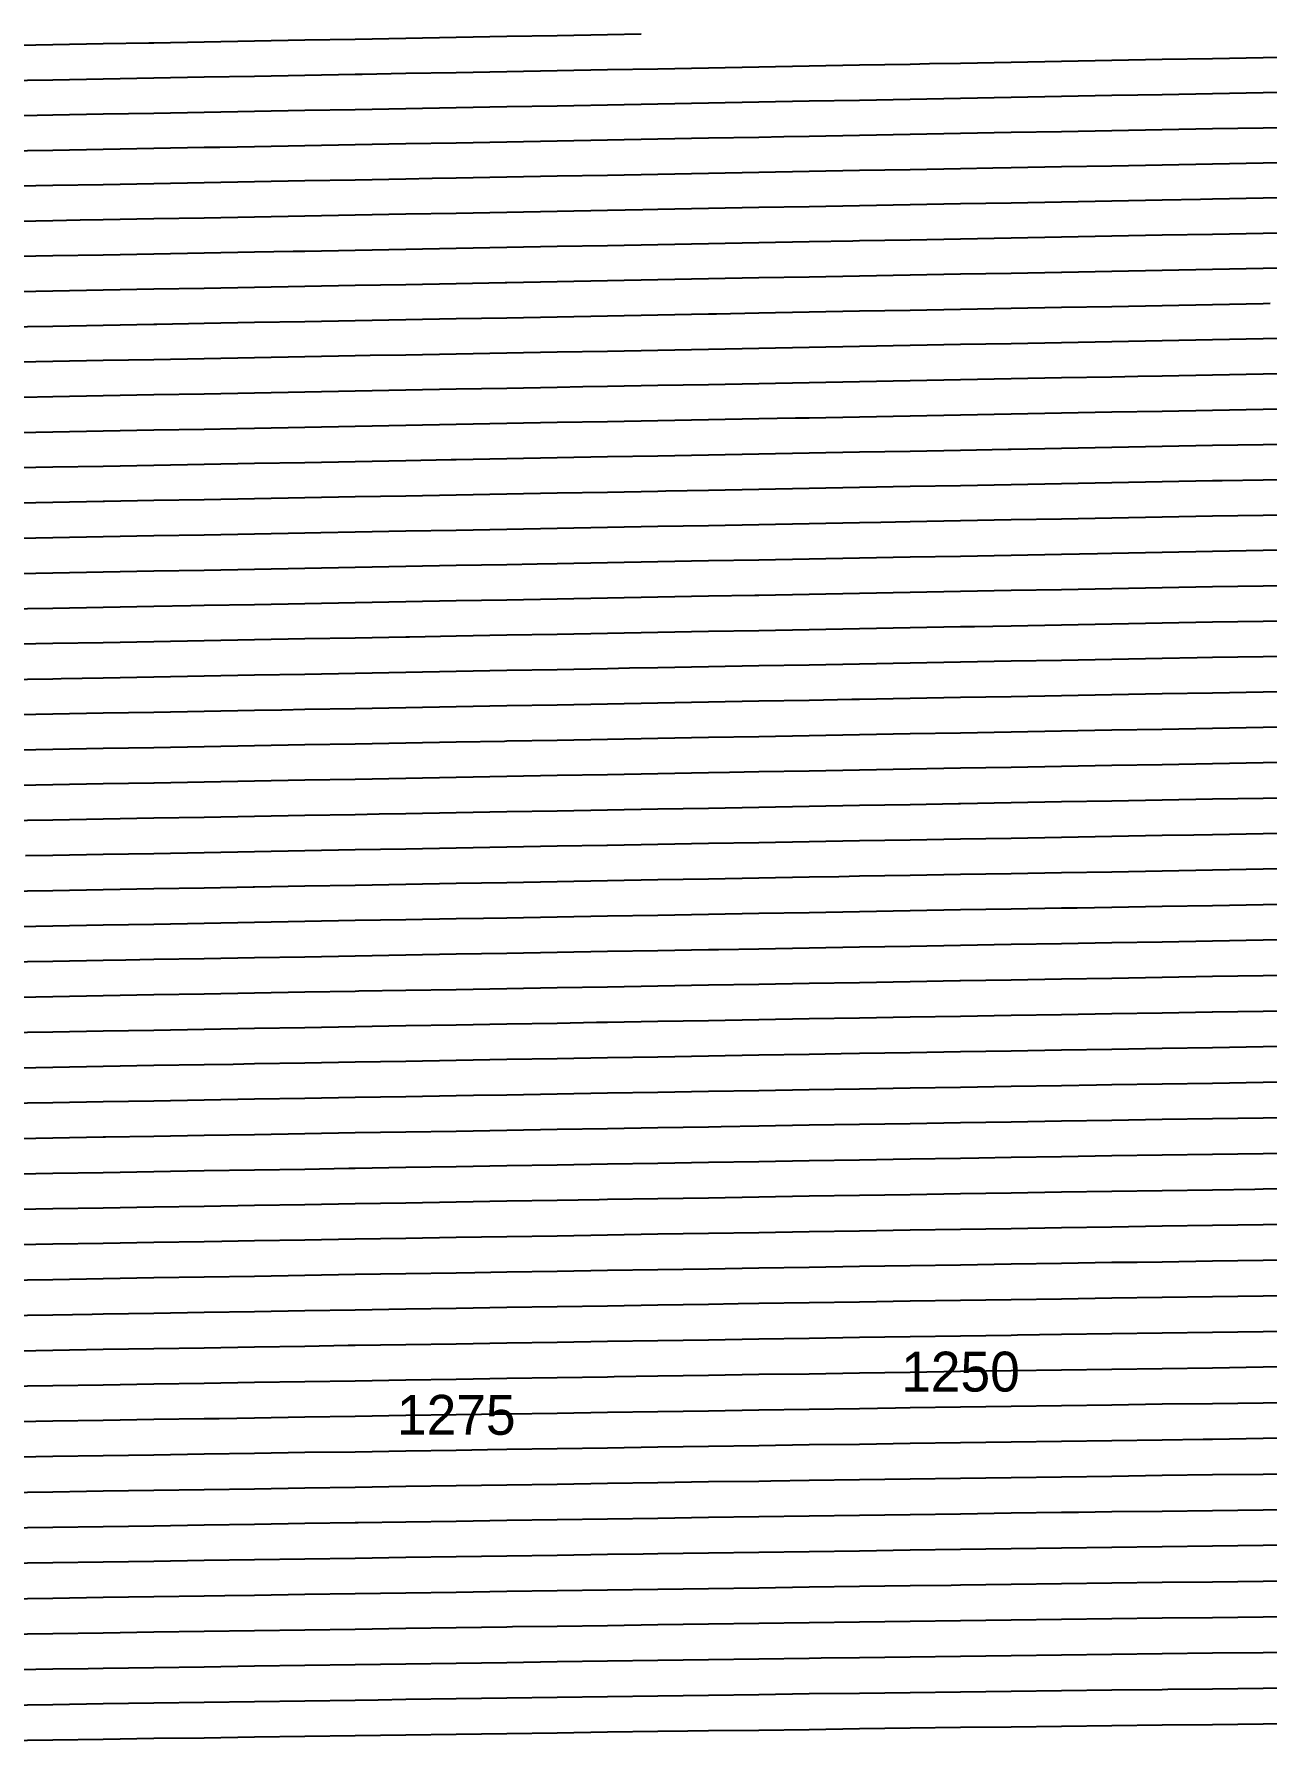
# Model space of a CAD drawing. Header units: metres. Extents: x 228 to 3387, y 52 to 162.
# Drawn here: x 1273.4 to 1350.7, y 54.3 to 161.3 of the extents above; entities that cross this region are included whole.
import ezdxf
from ezdxf.enums import TextEntityAlignment as Align

# ---------------------------------------------------------------- set-up
doc = ezdxf.new("R2010")
doc.units = ezdxf.units.M
for name, color, linetype in [('Vs_1000', 7, 'Continuous'), ('Vs_1025', 7, 'Continuous'), ('Vs_1050', 7, 'Continuous'), ('Vs_1075', 7, 'Continuous'), ('Vs_1100', 7, 'Continuous'), ('Vs_1125', 7, 'Continuous'), ('Vs_1150', 7, 'Continuous'), ('Vs_1175', 7, 'Continuous'), ('Vs_1200', 7, 'Continuous'), ('Vs_1225', 7, 'Continuous'), ('Vs_1250', 7, 'Continuous'), ('Vs_1275', 7, 'Continuous'), ('Vs_1300', 7, 'Continuous'), ('Vs_1325', 7, 'Continuous'), ('Vs_1350', 7, 'Continuous'), ('Vs_1375', 7, 'Continuous'), ('Vs_1400', 7, 'Continuous'), ('Vs_1425', 7, 'Continuous'), ('Vs_1450', 7, 'Continuous'), ('Vs_1475', 7, 'Continuous'), ('Vs_1500', 7, 'Continuous'), ('Vs_300', 7, 'Continuous'), ('Vs_325', 7, 'Continuous'), ('Vs_350', 7, 'Continuous'), ('Vs_375', 7, 'Continuous'), ('Vs_400', 7, 'Continuous'), ('Vs_425', 7, 'Continuous'), ('Vs_450', 7, 'Continuous'), ('Vs_475', 7, 'Continuous'), ('Vs_500', 7, 'Continuous'), ('Vs_525', 7, 'Continuous'), ('Vs_550', 7, 'Continuous'), ('Vs_575', 7, 'Continuous'), ('Vs_600', 7, 'Continuous'), ('Vs_625', 7, 'Continuous'), ('Vs_650', 7, 'Continuous'), ('Vs_675', 7, 'Continuous'), ('Vs_700', 7, 'Continuous'), ('Vs_725', 7, 'Continuous'), ('Vs_750', 7, 'Continuous'), ('Vs_775', 7, 'Continuous'), ('Vs_800', 7, 'Continuous'), ('Vs_825', 7, 'Continuous'), ('Vs_850', 7, 'Continuous'), ('Vs_875', 7, 'Continuous'), ('Vs_900', 7, 'Continuous'), ('Vs_925', 7, 'Continuous'), ('Vs_950', 7, 'Continuous'), ('Vs_975', 7, 'Continuous')]:
    doc.layers.add(name, color=color, linetype=linetype)

msp = doc.modelspace()

# ---------------------------------------------------------------- linework, layer by layer
at = {"layer": 'Vs_1000'}
msp.add_lwpolyline([(1353.59, 100.04), (1350.43, 99.99), (1347.26, 99.94), (1347.24, 99.94), (1344.1, 99.89), (1340.94, 99.84), (1337.78, 99.78), (1334.62, 99.73), (1331.45, 99.68), (1328.29, 99.62), (1325.13, 99.57), (1321.97, 99.52), (1318.81, 99.46), (1315.65, 99.41), (1312.48, 99.35), (1309.32, 99.3), (1308.64, 99.29), (1306.16, 99.24), (1303, 99.19), (1299.84, 99.13), (1296.68, 99.08), (1293.51, 99.02), (1290.35, 98.97), (1287.19, 98.91), (1284.03, 98.86), (1280.87, 98.8), (1277.7, 98.75), (1274.54, 98.69), (1271.38, 98.64)], dxfattribs=at)
at = {"layer": 'Vs_1025'}
msp.add_lwpolyline([(1353.59, 97.81), (1350.43, 97.76), (1347.26, 97.71), (1344.1, 97.66), (1340.94, 97.61), (1337.78, 97.56), (1334.62, 97.5), (1331.45, 97.45), (1328.29, 97.4), (1325.13, 97.35), (1323.97, 97.33), (1321.97, 97.29), (1318.81, 97.24), (1315.65, 97.19), (1312.48, 97.13), (1309.32, 97.08), (1306.16, 97.02), (1303, 96.97), (1299.84, 96.91), (1296.68, 96.86), (1293.51, 96.81), (1290.35, 96.75), (1287.19, 96.7), (1285.85, 96.67), (1284.03, 96.64), (1280.87, 96.59), (1277.7, 96.53), (1274.54, 96.48), (1271.38, 96.42)], dxfattribs=at)
at = {"layer": 'Vs_1050'}
msp.add_lwpolyline([(1353.59, 95.58), (1350.43, 95.53), (1347.26, 95.48), (1344.1, 95.43), (1340.94, 95.38), (1339.98, 95.37), (1337.78, 95.33), (1334.62, 95.28), (1331.45, 95.23), (1328.29, 95.17), (1325.13, 95.12), (1321.97, 95.07), (1318.81, 95.02), (1315.65, 94.96), (1312.48, 94.91), (1309.32, 94.86), (1306.16, 94.8), (1303, 94.75), (1300.93, 94.71), (1299.84, 94.69), (1296.68, 94.64), (1293.51, 94.59), (1290.35, 94.53), (1287.19, 94.48), (1284.03, 94.42), (1280.87, 94.37), (1277.7, 94.32), (1274.54, 94.26), (1271.38, 94.21)], dxfattribs=at)
at = {"layer": 'Vs_1075'}
msp.add_lwpolyline([(1353.59, 93.35), (1350.43, 93.3), (1347.26, 93.25), (1344.1, 93.21), (1340.94, 93.15), (1337.78, 93.1), (1334.62, 93.05), (1331.45, 93), (1328.29, 92.95), (1325.13, 92.9), (1321.97, 92.85), (1318.81, 92.79), (1316.44, 92.75), (1315.65, 92.74), (1312.48, 92.69), (1309.32, 92.63), (1306.16, 92.58), (1303, 92.53), (1299.84, 92.47), (1296.68, 92.42), (1293.51, 92.37), (1290.35, 92.31), (1287.19, 92.26), (1284.03, 92.21), (1280.87, 92.15), (1277.84, 92.1), (1277.7, 92.1), (1274.54, 92.04), (1271.38, 91.99)], dxfattribs=at)
at = {"layer": 'Vs_1100'}
msp.add_lwpolyline([(1353.59, 91.12), (1350.43, 91.07), (1347.26, 91.02), (1344.1, 90.98), (1340.94, 90.93), (1337.78, 90.88), (1334.62, 90.83), (1332.61, 90.79), (1331.45, 90.78), (1328.29, 90.72), (1325.13, 90.67), (1321.97, 90.62), (1318.81, 90.57), (1315.65, 90.52), (1312.48, 90.46), (1309.32, 90.41), (1306.16, 90.36), (1303, 90.31), (1299.84, 90.25), (1296.68, 90.2), (1293.51, 90.15), (1293.1, 90.14), (1290.35, 90.09), (1287.19, 90.04), (1284.03, 89.99), (1280.87, 89.93), (1277.7, 89.88), (1274.54, 89.83), (1271.38, 89.77)], dxfattribs=at)
at = {"layer": 'Vs_1125'}
msp.add_lwpolyline([(1353.59, 88.89), (1350.43, 88.84), (1349.9, 88.83), (1347.26, 88.79), (1344.1, 88.75), (1340.94, 88.7), (1337.78, 88.65), (1334.62, 88.6), (1331.45, 88.55), (1328.29, 88.5), (1325.13, 88.45), (1321.97, 88.4), (1318.81, 88.34), (1315.65, 88.29), (1312.48, 88.24), (1309.32, 88.19), (1308.79, 88.18), (1306.16, 88.14), (1303, 88.09), (1299.84, 88.03), (1296.68, 87.98), (1293.51, 87.93), (1290.35, 87.87), (1287.19, 87.82), (1284.03, 87.77), (1280.87, 87.72), (1277.7, 87.66), (1274.54, 87.61), (1271.38, 87.56)], dxfattribs=at)
at = {"layer": 'Vs_1150'}
msp.add_lwpolyline([(1353.59, 86.66), (1350.43, 86.61), (1347.26, 86.56), (1344.1, 86.52), (1340.94, 86.47), (1337.78, 86.42), (1334.62, 86.37), (1331.45, 86.32), (1328.29, 86.27), (1325.13, 86.22), (1325.13, 86.22), (1321.97, 86.17), (1318.81, 86.12), (1315.65, 86.07), (1312.48, 86.02), (1309.32, 85.97), (1306.16, 85.91), (1303, 85.86), (1299.84, 85.81), (1296.68, 85.76), (1293.51, 85.71), (1290.35, 85.65), (1287.19, 85.6), (1285.14, 85.57), (1284.03, 85.55), (1280.87, 85.5), (1277.7, 85.44), (1274.54, 85.39), (1271.38, 85.34)], dxfattribs=at)
at = {"layer": 'Vs_1175'}
msp.add_lwpolyline([(1353.59, 84.42), (1350.43, 84.38), (1347.26, 84.33), (1344.1, 84.28), (1342.53, 84.26), (1340.94, 84.24), (1337.78, 84.19), (1334.62, 84.14), (1331.45, 84.09), (1328.29, 84.04), (1325.13, 83.99), (1321.97, 83.94), (1318.81, 83.89), (1315.65, 83.84), (1312.48, 83.79), (1309.32, 83.74), (1306.16, 83.69), (1303, 83.64), (1301.01, 83.61), (1299.84, 83.59), (1296.68, 83.54), (1293.51, 83.49), (1290.35, 83.43), (1287.19, 83.38), (1284.03, 83.33), (1280.87, 83.28), (1277.7, 83.23), (1274.54, 83.17), (1271.38, 83.12)], dxfattribs=at)
at = {"layer": 'Vs_1200'}
msp.add_lwpolyline([(1353.59, 82.19), (1350.43, 82.14), (1347.26, 82.1), (1344.1, 82.05), (1340.94, 82.01), (1337.78, 81.96), (1334.62, 81.91), (1331.45, 81.86), (1328.29, 81.82), (1325.13, 81.77), (1321.97, 81.72), (1318.81, 81.67), (1317.51, 81.65), (1315.65, 81.62), (1312.48, 81.57), (1309.32, 81.52), (1306.16, 81.47), (1303, 81.42), (1299.84, 81.37), (1296.68, 81.32), (1293.51, 81.26), (1290.35, 81.21), (1287.19, 81.16), (1284.03, 81.11), (1280.87, 81.06), (1277.7, 81.01), (1277.02, 80.99), (1274.54, 80.95), (1271.38, 80.9)], dxfattribs=at)
at = {"layer": 'Vs_1225'}
msp.add_lwpolyline([(1353.59, 79.95), (1350.43, 79.91), (1347.26, 79.87), (1344.1, 79.82), (1340.94, 79.78), (1337.78, 79.73), (1335.03, 79.69), (1334.62, 79.68), (1331.45, 79.64), (1328.29, 79.59), (1325.13, 79.54), (1321.97, 79.49), (1318.81, 79.44), (1315.65, 79.39), (1312.48, 79.34), (1309.32, 79.29), (1306.16, 79.24), (1303, 79.19), (1299.84, 79.14), (1296.68, 79.09), (1293.51, 79.04), (1293.07, 79.04), (1290.35, 78.99), (1287.19, 78.94), (1284.03, 78.89), (1280.87, 78.84), (1277.7, 78.79), (1274.54, 78.74), (1271.38, 78.68)], dxfattribs=at)
at = {"layer": 'Vs_1250'}
msp.add_lwpolyline([(1353.59, 77.72), (1350.43, 77.68), (1347.26, 77.63), (1344.1, 77.59), (1340.94, 77.54), (1337.78, 77.5), (1334.62, 77.45), (1331.45, 77.41), (1328.29, 77.36), (1325.13, 77.31), (1321.97, 77.26), (1318.81, 77.22), (1315.65, 77.17), (1312.48, 77.12), (1309.74, 77.08), (1309.32, 77.07), (1306.16, 77.02), (1303, 76.97), (1299.84, 76.92), (1296.68, 76.87), (1293.51, 76.82), (1290.35, 76.77), (1287.19, 76.72), (1284.03, 76.67), (1280.87, 76.62), (1277.7, 76.57), (1274.54, 76.52), (1271.38, 76.47)], dxfattribs=at)
at = {"layer": 'Vs_1275'}
msp.add_lwpolyline([(1353.59, 75.48), (1350.43, 75.44), (1347.26, 75.4), (1344.1, 75.36), (1340.94, 75.31), (1337.78, 75.27), (1334.62, 75.22), (1331.45, 75.18), (1328.29, 75.13), (1327.37, 75.12), (1325.13, 75.08), (1321.97, 75.04), (1318.81, 74.99), (1315.65, 74.94), (1312.48, 74.89), (1309.32, 74.84), (1306.16, 74.79), (1303, 74.75), (1299.84, 74.7), (1296.68, 74.65), (1293.51, 74.6), (1290.35, 74.55), (1287.19, 74.5), (1284.97, 74.46), (1284.03, 74.45), (1280.87, 74.4), (1277.7, 74.35), (1274.54, 74.3), (1271.38, 74.25)], dxfattribs=at)
at = {"layer": 'Vs_1300'}
msp.add_lwpolyline([(1353.59, 73.25), (1350.43, 73.21), (1347.26, 73.16), (1346.66, 73.16), (1344.1, 73.12), (1340.94, 73.08), (1337.78, 73.03), (1334.62, 72.99), (1331.45, 72.94), (1328.29, 72.9), (1325.13, 72.85), (1321.97, 72.81), (1318.81, 72.76), (1315.65, 72.71), (1312.48, 72.67), (1309.32, 72.62), (1306.16, 72.57), (1303, 72.52), (1301.8, 72.5), (1299.84, 72.47), (1296.68, 72.42), (1293.51, 72.37), (1290.35, 72.33), (1287.19, 72.28), (1284.03, 72.23), (1280.87, 72.18), (1277.7, 72.13), (1274.54, 72.08), (1271.38, 72.03)], dxfattribs=at)
at = {"layer": 'Vs_1325'}
msp.add_lwpolyline([(1353.59, 71.01), (1350.43, 70.97), (1347.26, 70.93), (1344.1, 70.89), (1340.94, 70.84), (1337.78, 70.8), (1334.62, 70.76), (1331.45, 70.71), (1328.29, 70.67), (1325.13, 70.62), (1321.97, 70.58), (1319.56, 70.54), (1318.81, 70.53), (1315.65, 70.49), (1312.48, 70.44), (1309.32, 70.39), (1306.16, 70.34), (1303, 70.3), (1299.84, 70.25), (1296.68, 70.2), (1293.51, 70.15), (1290.35, 70.1), (1287.19, 70.05), (1284.03, 70), (1280.87, 69.96), (1277.7, 69.91), (1276.66, 69.89), (1274.54, 69.86), (1271.38, 69.81)], dxfattribs=at)
at = {"layer": 'Vs_1350'}
msp.add_lwpolyline([(1353.59, 68.77), (1350.43, 68.73), (1347.26, 68.69), (1344.1, 68.65), (1340.94, 68.61), (1338.85, 68.58), (1337.78, 68.57), (1334.62, 68.53), (1331.45, 68.48), (1328.29, 68.44), (1325.13, 68.39), (1321.97, 68.35), (1318.81, 68.3), (1315.65, 68.26), (1312.48, 68.21), (1309.32, 68.16), (1306.16, 68.12), (1303, 68.07), (1299.84, 68.02), (1296.68, 67.98), (1293.68, 67.93), (1293.51, 67.93), (1290.35, 67.88), (1287.19, 67.83), (1284.03, 67.78), (1280.87, 67.73), (1277.7, 67.68), (1274.54, 67.64), (1271.38, 67.59)], dxfattribs=at)
at = {"layer": 'Vs_1375'}
msp.add_lwpolyline([(1353.59, 66.54), (1350.43, 66.5), (1347.26, 66.46), (1344.1, 66.42), (1340.94, 66.38), (1337.78, 66.34), (1334.62, 66.29), (1331.45, 66.25), (1328.29, 66.21), (1325.13, 66.16), (1321.97, 66.12), (1318.81, 66.07), (1315.65, 66.03), (1312.48, 65.98), (1311.56, 65.97), (1309.32, 65.94), (1306.16, 65.89), (1303, 65.84), (1299.84, 65.8), (1296.68, 65.75), (1293.51, 65.7), (1290.35, 65.66), (1287.19, 65.61), (1284.03, 65.56), (1280.87, 65.51), (1277.7, 65.46), (1274.54, 65.42), (1271.38, 65.37)], dxfattribs=at)
at = {"layer": 'Vs_1400'}
msp.add_lwpolyline([(1353.59, 64.3), (1350.43, 64.26), (1347.26, 64.22), (1344.1, 64.18), (1340.94, 64.14), (1337.78, 64.1), (1334.62, 64.06), (1331.45, 64.02), (1330.87, 64.01), (1328.29, 63.98), (1325.13, 63.93), (1321.97, 63.89), (1318.81, 63.84), (1315.65, 63.8), (1312.48, 63.76), (1309.32, 63.71), (1306.16, 63.66), (1303, 63.62), (1299.84, 63.57), (1296.68, 63.53), (1293.51, 63.48), (1290.35, 63.43), (1287.19, 63.38), (1285.34, 63.36), (1284.03, 63.34), (1280.87, 63.29), (1277.7, 63.24), (1274.54, 63.19), (1271.38, 63.15)], dxfattribs=at)
at = {"layer": 'Vs_1425'}
msp.add_lwpolyline([(1352.85, 62.05), (1350.43, 62.02), (1347.26, 61.98), (1344.1, 61.95), (1340.94, 61.91), (1337.78, 61.87), (1334.62, 61.83), (1331.45, 61.79), (1328.29, 61.74), (1325.13, 61.7), (1321.97, 61.66), (1318.81, 61.61), (1315.65, 61.57), (1312.48, 61.53), (1309.32, 61.48), (1306.16, 61.44), (1303.36, 61.4), (1303, 61.39), (1299.84, 61.35), (1296.68, 61.3), (1293.51, 61.25), (1290.35, 61.21), (1287.19, 61.16), (1284.03, 61.11), (1280.87, 61.07), (1277.7, 61.02), (1274.54, 60.97), (1271.38, 60.93)], dxfattribs=at)
at = {"layer": 'Vs_1450'}
msp.add_lwpolyline([(1353.59, 59.82), (1350.43, 59.78), (1347.26, 59.75), (1344.1, 59.71), (1340.94, 59.67), (1337.78, 59.63), (1334.62, 59.59), (1331.45, 59.55), (1328.29, 59.51), (1325.13, 59.47), (1322.71, 59.44), (1321.97, 59.43), (1318.81, 59.38), (1315.65, 59.34), (1312.48, 59.3), (1309.32, 59.25), (1306.16, 59.21), (1303, 59.16), (1299.84, 59.12), (1296.68, 59.07), (1293.51, 59.03), (1290.35, 58.98), (1287.19, 58.94), (1284.03, 58.89), (1280.87, 58.84), (1277.7, 58.8), (1276.77, 58.78), (1274.54, 58.75), (1271.38, 58.7)], dxfattribs=at)
at = {"layer": 'Vs_1475'}
msp.add_lwpolyline([(1353.59, 57.58), (1350.43, 57.55), (1347.26, 57.51), (1344.44, 57.48), (1344.1, 57.47), (1340.94, 57.44), (1337.78, 57.4), (1334.62, 57.36), (1331.45, 57.32), (1328.29, 57.28), (1325.13, 57.24), (1321.97, 57.2), (1318.81, 57.15), (1315.65, 57.11), (1312.48, 57.07), (1309.32, 57.03), (1306.16, 56.98), (1303, 56.94), (1299.84, 56.89), (1296.68, 56.85), (1294.95, 56.82), (1293.51, 56.8), (1290.35, 56.76), (1287.19, 56.71), (1284.03, 56.67), (1280.87, 56.62), (1277.7, 56.58), (1274.54, 56.53), (1271.38, 56.48)], dxfattribs=at)
at = {"layer": 'Vs_1500'}
msp.add_lwpolyline([(1353.59, 55.34), (1350.43, 55.31), (1347.26, 55.27), (1344.1, 55.24), (1340.94, 55.2), (1337.78, 55.16), (1334.62, 55.12), (1331.45, 55.09), (1328.29, 55.05), (1325.13, 55.01), (1321.97, 54.96), (1318.81, 54.92), (1315.65, 54.88), (1314.36, 54.86), (1312.48, 54.84), (1309.32, 54.8), (1306.16, 54.75), (1303, 54.71), (1299.84, 54.67), (1296.68, 54.62), (1293.51, 54.58), (1290.35, 54.53), (1287.19, 54.49), (1284.03, 54.44), (1280.87, 54.4), (1277.7, 54.35), (1274.54, 54.31), (1271.38, 54.26)], dxfattribs=at)
at = {"layer": 'Vs_300'}
msp.add_lwpolyline([(1311.44, 161.26), (1309.32, 161.22), (1306.16, 161.16), (1303, 161.1), (1299.84, 161.04), (1296.68, 160.99), (1293.51, 160.93), (1290.35, 160.87), (1287.19, 160.81), (1284.03, 160.76), (1280.87, 160.7), (1280.57, 160.69), (1277.7, 160.64), (1274.54, 160.58), (1271.38, 160.53)], dxfattribs=at)
at = {"layer": 'Vs_325'}
msp.add_lwpolyline([(1353.59, 159.83), (1350.43, 159.77), (1347.26, 159.71), (1344.1, 159.66), (1340.94, 159.6), (1337.78, 159.54), (1334.62, 159.48), (1331.45, 159.42), (1329.5, 159.39), (1328.29, 159.36), (1325.13, 159.31), (1321.97, 159.25), (1318.81, 159.19), (1315.65, 159.13), (1312.48, 159.07), (1309.32, 159.02), (1306.16, 158.96), (1303, 158.9), (1299.84, 158.84), (1296.68, 158.78), (1293.94, 158.73), (1293.51, 158.73), (1290.35, 158.67), (1287.19, 158.61), (1284.03, 158.55), (1280.87, 158.49), (1277.7, 158.44), (1274.54, 158.38), (1271.38, 158.32)], dxfattribs=at)
at = {"layer": 'Vs_350'}
msp.add_lwpolyline([(1353.59, 157.63), (1350.43, 157.57), (1347.26, 157.51), (1344.1, 157.46), (1342.56, 157.43), (1340.94, 157.4), (1337.78, 157.34), (1334.62, 157.28), (1331.45, 157.22), (1328.29, 157.16), (1325.13, 157.1), (1321.97, 157.05), (1318.81, 156.99), (1315.65, 156.93), (1312.48, 156.87), (1309.32, 156.81), (1307.2, 156.77), (1306.16, 156.75), (1303, 156.7), (1299.84, 156.64), (1296.68, 156.58), (1293.51, 156.52), (1290.35, 156.46), (1287.19, 156.41), (1284.03, 156.35), (1280.87, 156.29), (1277.7, 156.23), (1274.54, 156.17), (1271.61, 156.12)], dxfattribs=at)
at = {"layer": 'Vs_375'}
msp.add_lwpolyline([(1353.59, 155.43), (1350.43, 155.37), (1347.26, 155.31), (1344.1, 155.25), (1340.94, 155.2), (1337.78, 155.14), (1334.62, 155.08), (1331.45, 155.02), (1328.29, 154.96), (1325.13, 154.9), (1321.97, 154.84), (1320.38, 154.81), (1318.81, 154.78), (1315.65, 154.73), (1312.48, 154.67), (1309.32, 154.61), (1306.16, 154.55), (1303, 154.49), (1299.84, 154.43), (1296.68, 154.38), (1293.51, 154.32), (1290.35, 154.26), (1287.19, 154.2), (1285.01, 154.16), (1284.03, 154.14), (1280.87, 154.08), (1277.7, 154.03), (1274.54, 153.97), (1271.38, 153.91)], dxfattribs=at)
at = {"layer": 'Vs_400'}
msp.add_lwpolyline([(1353.59, 153.23), (1350.43, 153.17), (1347.26, 153.11), (1344.1, 153.05), (1340.94, 152.99), (1337.78, 152.93), (1334.62, 152.88), (1333.47, 152.85), (1331.45, 152.82), (1328.29, 152.76), (1325.13, 152.7), (1321.97, 152.64), (1318.81, 152.58), (1315.65, 152.52), (1312.48, 152.46), (1309.32, 152.4), (1306.16, 152.35), (1303, 152.29), (1299.84, 152.23), (1298.32, 152.2), (1296.68, 152.17), (1293.51, 152.11), (1290.35, 152.05), (1287.19, 152), (1284.03, 151.94), (1280.87, 151.88), (1277.7, 151.82), (1274.54, 151.76), (1271.38, 151.7)], dxfattribs=at)
at = {"layer": 'Vs_425'}
msp.add_lwpolyline([(1353.59, 151.03), (1350.43, 150.97), (1347.26, 150.91), (1346.49, 150.89), (1344.1, 150.85), (1340.94, 150.79), (1337.78, 150.73), (1334.62, 150.67), (1331.45, 150.61), (1328.29, 150.55), (1325.13, 150.49), (1321.97, 150.44), (1318.81, 150.38), (1315.65, 150.32), (1312.48, 150.26), (1311.54, 150.24), (1309.32, 150.2), (1306.16, 150.14), (1303, 150.08), (1299.84, 150.02), (1296.68, 149.97), (1293.51, 149.91), (1290.35, 149.85), (1287.19, 149.79), (1284.03, 149.73), (1280.87, 149.67), (1277.7, 149.61), (1276.26, 149.59), (1274.54, 149.56), (1271.38, 149.5)], dxfattribs=at)
at = {"layer": 'Vs_450'}
msp.add_lwpolyline([(1353.59, 148.82), (1350.43, 148.76), (1347.26, 148.7), (1344.1, 148.65), (1340.94, 148.59), (1337.78, 148.53), (1334.62, 148.47), (1331.45, 148.41), (1328.29, 148.35), (1325.13, 148.29), (1324.7, 148.28), (1321.97, 148.23), (1318.81, 148.17), (1315.65, 148.11), (1312.48, 148.05), (1309.32, 147.99), (1306.16, 147.94), (1303, 147.88), (1299.84, 147.82), (1296.68, 147.76), (1293.51, 147.7), (1290.35, 147.64), (1289.62, 147.63), (1287.19, 147.58), (1284.03, 147.52), (1280.87, 147.47), (1277.7, 147.41), (1274.54, 147.35), (1271.38, 147.29)], dxfattribs=at)
at = {"layer": 'Vs_475'}
msp.add_lwpolyline([(1353.59, 146.62), (1350.43, 146.56), (1347.26, 146.5), (1344.1, 146.44), (1340.94, 146.38), (1337.8, 146.32), (1337.78, 146.32), (1334.62, 146.26), (1331.45, 146.2), (1328.29, 146.14), (1325.13, 146.08), (1321.97, 146.02), (1318.81, 145.97), (1315.65, 145.91), (1312.48, 145.85), (1309.32, 145.79), (1306.16, 145.73), (1303, 145.67), (1302.91, 145.67), (1299.84, 145.61), (1296.68, 145.55), (1293.51, 145.49), (1290.35, 145.43), (1287.19, 145.38), (1284.03, 145.32), (1280.87, 145.26), (1277.7, 145.2), (1274.54, 145.14), (1271.38, 145.08)], dxfattribs=at)
at = {"layer": 'Vs_500'}
msp.add_lwpolyline([(1350.87, 144.36), (1350.43, 144.35), (1347.26, 144.29), (1344.1, 144.23), (1340.94, 144.17), (1337.78, 144.11), (1334.62, 144.06), (1331.45, 144), (1328.29, 143.94), (1325.13, 143.88), (1321.97, 143.82), (1318.81, 143.76), (1316.16, 143.71), (1315.65, 143.7), (1312.48, 143.64), (1309.32, 143.58), (1306.16, 143.52), (1303, 143.46), (1299.84, 143.4), (1296.68, 143.34), (1293.51, 143.29), (1290.35, 143.23), (1287.19, 143.17), (1284.03, 143.11), (1281.06, 143.06), (1280.87, 143.05), (1277.7, 142.99), (1274.54, 142.93), (1271.38, 142.88)], dxfattribs=at)
at = {"layer": 'Vs_525'}
msp.add_lwpolyline([(1353.59, 142.21), (1350.43, 142.15), (1347.26, 142.09), (1344.1, 142.03), (1340.94, 141.97), (1337.78, 141.91), (1334.62, 141.85), (1331.45, 141.79), (1329.36, 141.75), (1328.29, 141.73), (1325.13, 141.67), (1321.97, 141.61), (1318.81, 141.55), (1315.65, 141.49), (1312.48, 141.43), (1309.32, 141.37), (1306.16, 141.31), (1303, 141.25), (1299.84, 141.2), (1296.68, 141.14), (1294.44, 141.1), (1293.51, 141.08), (1290.35, 141.02), (1287.19, 140.96), (1284.03, 140.9), (1280.87, 140.84), (1277.7, 140.79), (1274.54, 140.73), (1271.38, 140.67)], dxfattribs=at)
at = {"layer": 'Vs_550'}
msp.add_lwpolyline([(1353.59, 140), (1350.43, 139.94), (1347.26, 139.88), (1344.1, 139.82), (1342.56, 139.79), (1340.94, 139.76), (1337.78, 139.7), (1334.62, 139.64), (1331.45, 139.58), (1328.29, 139.52), (1325.13, 139.46), (1321.97, 139.4), (1318.81, 139.34), (1315.65, 139.28), (1312.48, 139.22), (1309.32, 139.16), (1307.78, 139.14), (1306.16, 139.11), (1303, 139.05), (1299.84, 138.99), (1296.68, 138.93), (1293.51, 138.87), (1290.35, 138.81), (1287.19, 138.75), (1284.03, 138.69), (1280.87, 138.64), (1277.7, 138.58), (1274.54, 138.52), (1272.61, 138.48)], dxfattribs=at)
at = {"layer": 'Vs_575'}
msp.add_lwpolyline([(1353.59, 137.79), (1350.43, 137.73), (1347.26, 137.67), (1344.1, 137.61), (1340.94, 137.55), (1337.78, 137.49), (1334.62, 137.43), (1331.45, 137.37), (1328.29, 137.31), (1325.13, 137.25), (1321.97, 137.19), (1321.11, 137.18), (1318.81, 137.13), (1315.65, 137.07), (1312.48, 137.01), (1309.32, 136.96), (1306.16, 136.9), (1303, 136.84), (1299.84, 136.78), (1296.68, 136.72), (1293.51, 136.66), (1290.35, 136.6), (1287.19, 136.54), (1286.07, 136.52), (1284.03, 136.48), (1280.87, 136.43), (1277.7, 136.37), (1274.54, 136.31), (1271.38, 136.25)], dxfattribs=at)
at = {"layer": 'Vs_600'}
msp.add_lwpolyline([(1353.59, 135.58), (1350.43, 135.52), (1347.26, 135.46), (1344.1, 135.4), (1340.94, 135.34), (1337.78, 135.28), (1334.62, 135.22), (1334.45, 135.22), (1331.45, 135.16), (1328.29, 135.1), (1325.13, 135.04), (1321.97, 134.98), (1318.81, 134.92), (1315.65, 134.86), (1312.48, 134.8), (1309.32, 134.75), (1306.16, 134.69), (1303, 134.63), (1299.84, 134.57), (1299.52, 134.56), (1296.68, 134.51), (1293.51, 134.45), (1290.35, 134.39), (1287.19, 134.33), (1284.03, 134.28), (1280.87, 134.22), (1277.7, 134.16), (1274.54, 134.1), (1271.38, 134.04)], dxfattribs=at)
at = {"layer": 'Vs_625'}
msp.add_lwpolyline([(1353.59, 133.36), (1350.43, 133.3), (1347.85, 133.26), (1347.26, 133.25), (1344.1, 133.19), (1340.94, 133.13), (1337.78, 133.07), (1334.62, 133.01), (1331.45, 132.95), (1328.29, 132.89), (1325.13, 132.83), (1321.97, 132.77), (1318.81, 132.71), (1315.65, 132.65), (1312.97, 132.6), (1312.48, 132.59), (1309.32, 132.53), (1306.16, 132.48), (1303, 132.42), (1299.84, 132.36), (1296.68, 132.3), (1293.51, 132.24), (1290.35, 132.18), (1287.19, 132.12), (1284.03, 132.07), (1280.87, 132.01), (1277.78, 131.95), (1277.7, 131.95), (1274.54, 131.89), (1271.38, 131.83)], dxfattribs=at)
at = {"layer": 'Vs_650'}
msp.add_lwpolyline([(1353.59, 131.15), (1350.43, 131.09), (1347.26, 131.03), (1344.1, 130.97), (1340.94, 130.91), (1337.78, 130.85), (1334.62, 130.8), (1331.45, 130.74), (1328.29, 130.68), (1326.46, 130.64), (1325.13, 130.62), (1321.97, 130.56), (1318.81, 130.5), (1315.65, 130.44), (1312.48, 130.38), (1309.32, 130.32), (1306.16, 130.26), (1303, 130.21), (1299.84, 130.15), (1296.68, 130.09), (1293.51, 130.03), (1291.34, 129.99), (1290.35, 129.97), (1287.19, 129.91), (1284.03, 129.85), (1280.87, 129.8), (1277.7, 129.74), (1274.54, 129.68), (1271.38, 129.62)], dxfattribs=at)
at = {"layer": 'Vs_675'}
msp.add_lwpolyline([(1353.59, 128.94), (1350.43, 128.88), (1347.26, 128.82), (1344.1, 128.76), (1340.94, 128.7), (1340.05, 128.68), (1337.78, 128.64), (1334.62, 128.58), (1331.45, 128.52), (1328.29, 128.46), (1325.13, 128.41), (1321.97, 128.35), (1318.81, 128.29), (1315.65, 128.23), (1312.48, 128.17), (1309.32, 128.11), (1306.16, 128.05), (1304.92, 128.03), (1303, 127.99), (1299.84, 127.94), (1296.68, 127.88), (1293.51, 127.82), (1290.35, 127.76), (1287.19, 127.7), (1284.03, 127.64), (1280.87, 127.59), (1277.7, 127.53), (1274.54, 127.47), (1271.38, 127.41)], dxfattribs=at)
at = {"layer": 'Vs_700'}
msp.add_lwpolyline([(1353.59, 126.72), (1350.43, 126.66), (1347.26, 126.6), (1344.1, 126.54), (1340.94, 126.49), (1337.78, 126.43), (1334.62, 126.37), (1331.45, 126.31), (1328.29, 126.25), (1325.13, 126.19), (1321.97, 126.13), (1318.81, 126.07), (1318.56, 126.07), (1315.65, 126.02), (1312.48, 125.96), (1309.32, 125.9), (1306.16, 125.84), (1303, 125.78), (1299.84, 125.72), (1296.68, 125.67), (1293.51, 125.61), (1290.35, 125.55), (1287.19, 125.49), (1284.03, 125.43), (1283.19, 125.42), (1280.87, 125.37), (1277.7, 125.32), (1274.54, 125.26), (1271.38, 125.2)], dxfattribs=at)
at = {"layer": 'Vs_725'}
msp.add_lwpolyline([(1353.59, 124.5), (1350.43, 124.44), (1347.26, 124.39), (1344.1, 124.33), (1340.94, 124.27), (1337.78, 124.21), (1334.62, 124.15), (1332.32, 124.11), (1331.45, 124.09), (1328.29, 124.04), (1325.13, 123.98), (1321.97, 123.92), (1318.81, 123.86), (1315.65, 123.8), (1312.48, 123.74), (1309.32, 123.69), (1306.16, 123.63), (1303, 123.57), (1299.84, 123.51), (1296.91, 123.46), (1296.68, 123.45), (1293.51, 123.39), (1290.35, 123.34), (1287.19, 123.28), (1284.03, 123.22), (1280.87, 123.16), (1277.7, 123.1), (1274.54, 123.05), (1271.38, 122.99)], dxfattribs=at)
at = {"layer": 'Vs_750'}
msp.add_lwpolyline([(1353.59, 122.28), (1350.43, 122.23), (1347.26, 122.17), (1346.28, 122.15), (1344.1, 122.11), (1340.94, 122.05), (1337.78, 121.99), (1334.62, 121.94), (1331.45, 121.88), (1328.29, 121.82), (1325.13, 121.76), (1321.97, 121.7), (1318.81, 121.65), (1315.65, 121.59), (1312.48, 121.53), (1310.71, 121.5), (1309.32, 121.47), (1306.16, 121.41), (1303, 121.36), (1299.84, 121.3), (1296.68, 121.24), (1293.51, 121.18), (1290.35, 121.12), (1287.19, 121.07), (1284.03, 121.01), (1280.87, 120.95), (1277.7, 120.89), (1275.06, 120.84), (1274.54, 120.83), (1271.38, 120.78)], dxfattribs=at)
at = {"layer": 'Vs_775'}
msp.add_lwpolyline([(1353.59, 120.06), (1350.43, 120.01), (1347.26, 119.95), (1344.1, 119.89), (1340.94, 119.84), (1337.78, 119.78), (1334.62, 119.72), (1331.45, 119.66), (1328.29, 119.6), (1325.13, 119.55), (1324.64, 119.54), (1321.97, 119.49), (1318.81, 119.43), (1315.65, 119.37), (1312.48, 119.32), (1309.32, 119.26), (1306.16, 119.2), (1303, 119.14), (1299.84, 119.08), (1296.68, 119.03), (1293.51, 118.97), (1290.35, 118.91), (1288.91, 118.88), (1287.19, 118.85), (1284.03, 118.8), (1280.87, 118.74), (1277.7, 118.68), (1274.54, 118.62), (1271.38, 118.56)], dxfattribs=at)
at = {"layer": 'Vs_800'}
msp.add_lwpolyline([(1353.59, 117.84), (1350.43, 117.79), (1347.26, 117.73), (1344.1, 117.67), (1340.94, 117.62), (1338.8, 117.58), (1337.78, 117.56), (1334.62, 117.5), (1331.45, 117.44), (1328.29, 117.39), (1325.13, 117.33), (1321.97, 117.27), (1318.81, 117.21), (1315.65, 117.16), (1312.48, 117.1), (1309.32, 117.04), (1306.16, 116.98), (1303, 116.93), (1302.86, 116.92), (1299.84, 116.87), (1296.68, 116.81), (1293.51, 116.75), (1290.35, 116.7), (1287.19, 116.64), (1284.03, 116.58), (1280.87, 116.52), (1277.7, 116.47), (1274.54, 116.41), (1271.38, 116.35)], dxfattribs=at)
at = {"layer": 'Vs_825'}
msp.add_lwpolyline([(1353.35, 115.62), (1350.43, 115.57), (1347.26, 115.51), (1344.1, 115.45), (1340.94, 115.4), (1337.78, 115.34), (1334.62, 115.28), (1331.45, 115.23), (1328.29, 115.17), (1325.13, 115.11), (1321.97, 115.06), (1318.81, 115), (1316.97, 114.96), (1315.65, 114.94), (1312.48, 114.88), (1309.32, 114.83), (1306.16, 114.77), (1303, 114.71), (1299.84, 114.65), (1296.68, 114.6), (1293.51, 114.54), (1290.35, 114.48), (1287.19, 114.43), (1284.03, 114.37), (1280.9, 114.31), (1280.87, 114.31), (1277.7, 114.25), (1274.54, 114.2), (1271.38, 114.14)], dxfattribs=at)
at = {"layer": 'Vs_850'}
msp.add_lwpolyline([(1353.59, 113.4), (1350.43, 113.34), (1347.26, 113.29), (1344.1, 113.23), (1340.94, 113.18), (1337.78, 113.12), (1334.62, 113.06), (1331.45, 113.01), (1331.32, 113.01), (1328.29, 112.95), (1325.13, 112.89), (1321.97, 112.84), (1318.81, 112.78), (1315.65, 112.72), (1312.48, 112.67), (1309.32, 112.61), (1306.16, 112.55), (1303, 112.5), (1299.84, 112.44), (1296.68, 112.38), (1295, 112.35), (1293.51, 112.32), (1290.35, 112.27), (1287.19, 112.21), (1284.03, 112.15), (1280.87, 112.1), (1277.7, 112.04), (1274.54, 111.98), (1271.38, 111.93)], dxfattribs=at)
at = {"layer": 'Vs_875'}
msp.add_lwpolyline([(1353.59, 111.18), (1350.43, 111.12), (1347.26, 111.07), (1346.08, 111.05), (1344.1, 111.01), (1340.94, 110.96), (1337.78, 110.9), (1334.62, 110.84), (1331.45, 110.79), (1328.29, 110.73), (1325.13, 110.68), (1321.97, 110.62), (1318.81, 110.56), (1315.65, 110.51), (1312.48, 110.45), (1309.32, 110.39), (1309.28, 110.39), (1306.16, 110.34), (1303, 110.28), (1299.84, 110.22), (1296.68, 110.17), (1293.51, 110.11), (1290.35, 110.05), (1287.19, 110), (1284.03, 109.94), (1280.87, 109.88), (1277.7, 109.83), (1274.54, 109.77), (1272.84, 109.74)], dxfattribs=at)
at = {"layer": 'Vs_900'}
msp.add_lwpolyline([(1353.59, 108.95), (1350.43, 108.9), (1347.26, 108.84), (1344.1, 108.79), (1340.94, 108.73), (1337.78, 108.68), (1334.62, 108.62), (1331.45, 108.57), (1328.29, 108.51), (1325.13, 108.46), (1323.82, 108.43), (1321.97, 108.4), (1318.81, 108.34), (1315.65, 108.29), (1312.48, 108.23), (1309.32, 108.17), (1306.16, 108.12), (1303, 108.06), (1299.84, 108.01), (1296.68, 107.95), (1293.51, 107.89), (1290.35, 107.84), (1287.19, 107.78), (1287.1, 107.78), (1284.03, 107.72), (1280.87, 107.67), (1277.7, 107.61), (1274.54, 107.55), (1271.38, 107.5)], dxfattribs=at)
at = {"layer": 'Vs_925'}
msp.add_lwpolyline([(1353.59, 106.73), (1350.43, 106.67), (1347.26, 106.62), (1344.1, 106.56), (1340.94, 106.51), (1338.77, 106.47), (1337.78, 106.46), (1334.62, 106.4), (1331.45, 106.35), (1328.29, 106.29), (1325.13, 106.23), (1321.97, 106.18), (1318.81, 106.12), (1315.65, 106.07), (1312.48, 106.01), (1309.32, 105.96), (1306.16, 105.9), (1303, 105.84), (1301.55, 105.82), (1299.84, 105.79), (1296.68, 105.73), (1293.51, 105.68), (1290.35, 105.62), (1287.19, 105.56), (1284.03, 105.51), (1280.87, 105.45), (1277.7, 105.4), (1274.54, 105.34), (1271.38, 105.28)], dxfattribs=at)
at = {"layer": 'Vs_950'}
msp.add_lwpolyline([(1353.59, 104.5), (1350.43, 104.45), (1347.26, 104.39), (1344.1, 104.34), (1340.94, 104.29), (1337.78, 104.23), (1334.62, 104.18), (1331.45, 104.12), (1328.29, 104.07), (1325.13, 104.01), (1321.97, 103.96), (1318.81, 103.9), (1316.27, 103.86), (1315.65, 103.85), (1312.48, 103.79), (1309.32, 103.74), (1306.16, 103.68), (1303, 103.63), (1299.84, 103.57), (1296.68, 103.52), (1293.51, 103.46), (1290.35, 103.4), (1287.19, 103.35), (1284.03, 103.29), (1280.87, 103.24), (1279.13, 103.21), (1277.7, 103.18), (1274.54, 103.13), (1271.38, 103.07)], dxfattribs=at)
at = {"layer": 'Vs_975'}
msp.add_lwpolyline([(1353.59, 102.27), (1350.43, 102.22), (1347.26, 102.17), (1344.1, 102.11), (1340.94, 102.06), (1337.78, 102.01), (1334.62, 101.95), (1331.45, 101.9), (1331.41, 101.9), (1328.29, 101.85), (1325.13, 101.79), (1321.97, 101.74), (1318.81, 101.68), (1315.65, 101.63), (1312.48, 101.57), (1309.32, 101.52), (1306.16, 101.46), (1303, 101.41), (1299.84, 101.35), (1296.68, 101.3), (1293.74, 101.25), (1293.51, 101.24), (1290.35, 101.19), (1287.19, 101.13), (1284.03, 101.08), (1280.87, 101.02), (1277.7, 100.97), (1274.54, 100.91), (1271.38, 100.85)], dxfattribs=at)

# ---------------------------------------------------------------- texts
at = {"layer": 'Vs_1250'}
msp.add_text('1250', height=2.5, dxfattribs=at).set_placement((1331.45, 77.41), align=Align.MIDDLE_CENTER)
at = {"layer": 'Vs_1275'}
msp.add_text('1275', height=2.5, dxfattribs=at).set_placement((1299.84, 74.7), align=Align.MIDDLE_CENTER)

doc.saveas('drawing.dxf')
